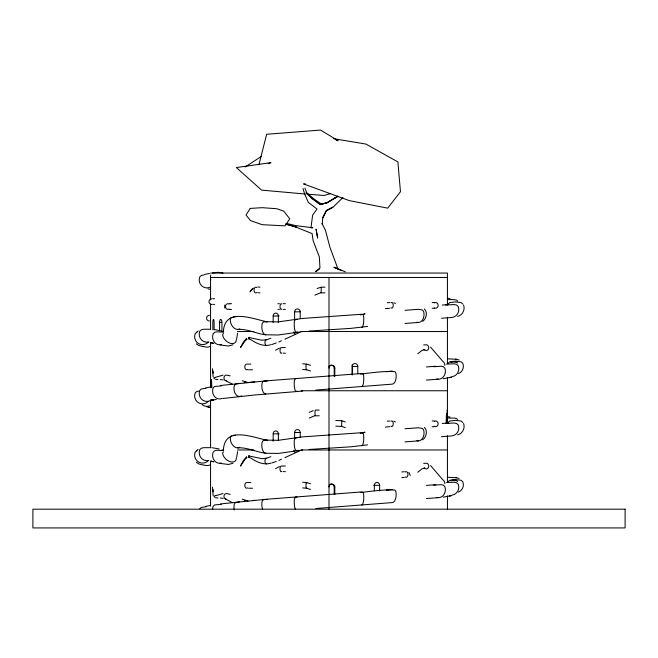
<?xml version="1.0" encoding="UTF-8"?>
<svg xmlns="http://www.w3.org/2000/svg" width="658" height="658" viewBox="0 0 658 658"><rect width="100%" height="100%" fill="white"/><g stroke="black" fill="none" stroke-linecap="round" stroke-linejoin="round"><path stroke-width="0.99" d="M246.618 338.204L243.279 342.316L240.499 347.572L245.278 340.63L247.095 339.199M246.618 456.644L243.279 460.756L240.499 466.012L245.278 459.07L247.095 457.639M237.579 333.269L236.658 338.919M237.579 451.709L236.658 457.359M223.375 331.739C224.625 306.76 253.075 319.179 267.321 321.828L264.269 321.828L262.97 322.313L262.106 323.769A7.978 3.989 -90 0 0 265.791 334.799L278.194 334.988L302.598 331.583M223.375 450.179C224.625 425.2 253.075 437.619 267.321 440.268L264.269 440.268L262.97 440.753L262.106 442.209A7.978 3.989 -90 0 0 265.791 453.239L278.194 453.428L302.598 450.023M321.252 292.514L314.894 295.138M224.682 305.123L224.682 307.96M259.013 164.442L266.663 134.265L320.553 130.07L338.113 140.722L336.164 140.244M212.485 368.702L213.134 377.001M212.485 487.142L213.134 495.441M315.437 415.445L309.211 418.06M223.457 333.384L222.618 334.577A7.978 5.116 41.6 0 0 229.716 343.114A7.978 5.116 41.6 0 0 236.337 339.577M223.457 451.824L222.618 453.017A7.978 5.116 41.6 0 0 229.716 461.554A7.978 5.116 41.6 0 0 236.337 458.017M231.377 317.386L230.366 318.793A7.978 5.634 68.6 0 0 233.162 327.19A7.978 5.634 68.6 0 0 239.833 328.86M231.377 435.826L230.366 437.233A7.978 5.634 68.6 0 0 233.162 445.63A7.978 5.634 68.6 0 0 239.833 447.3M249.415 338.533L248.617 338.821L248.617 337.439L261.802 340.235L266.457 339.791L270.857 338.237M249.415 456.973L248.617 457.261L248.617 455.879L261.802 458.675L266.457 458.231L270.857 456.677M249.826 291.913L253.379 288.097M329 366.391L329.255 366.07A2.903 2.903 0 0 1 329.855 365.609M250.591 290.869L252.285 288.878M417.74 353.782L421.901 350.467L424.714 349.48L423.744 349.809L426.392 350.5A2.846 2.336 -90 0 0 428.728 347.663A2.846 2.336 -90 0 0 426.392 344.817L423.694 344.948M417.74 472.222L421.901 468.907L424.714 467.92L423.744 468.249L426.392 468.94A2.846 2.336 -90 0 0 428.728 466.103A2.846 2.336 -90 0 0 426.392 463.257L423.694 463.388M422.658 321.359C426.343 318.85 427.93 312.205 424.369 308.989M422.658 439.799C426.343 437.29 427.93 430.645 424.369 427.429M342.908 197.556L333.104 207.122L326.278 210.725L322.765 217.724L326.541 210.461L332.8 207.245L326.278 210.725L322.724 218.185L322.206 224.197L322.083 223.63L325.496 230.423L329.872 247.095L337.595 267.938L338.714 269.607M199.769 508.831L201.438 507.376L205.905 506.783M196.429 332.397L198.132 330.949M196.429 450.837L198.132 449.389M196.939 332.183L195.212 333.639A7.978 7.978 0 0 0 208.224 342.333M196.939 450.623L195.212 452.079A7.978 7.978 0 0 0 208.224 460.773M448.049 304.029L449.776 302.573L455.418 301.923L461.061 302.573L462.788 304.029M448.049 363.249L449.776 361.793L455.418 361.143L461.061 361.793L462.788 363.249A7.978 7.978 0 0 1 458.47 373.67M448.049 422.469L449.776 421.013L455.418 420.363L461.061 421.013L462.788 422.469M448.049 481.689L449.776 480.233L455.418 479.583L461.061 480.233L462.788 481.689A7.978 7.978 0 0 1 458.47 492.11M316.202 271.335L319.36 269.089M360.263 314.911L365.067 313.767L364.121 313.932M360.263 374.131C371.425 372.765 383.746 370.956 395.03 371.663L395.894 373.119A7.978 3.989 -90 0 1 392.209 384.149L315.824 390.071M360.263 433.351L365.067 432.207L364.121 432.372M360.263 492.571C371.425 491.205 383.746 489.396 395.03 490.103L395.894 491.559A7.978 3.989 -90 0 1 392.209 502.589L315.824 508.511M245.146 167L261.497 156.324M275.529 350.237L279.428 348.123M275.529 468.677L279.428 466.563M337.776 196.142L327.001 202.804L320.183 204.539L311.958 198.379L306.192 192.778L311.958 198.379L320.183 204.539L327.232 202.615L337.842 196.364L327.001 202.804L319.837 204.457L320.43 204.432M315.297 271.705L319.977 267.979L319.327 256.883L313.134 240.705L312.106 233.582L295.195 226.829L285.408 224.115M284.955 339.174L299.925 332.315M284.955 457.614L299.925 450.755M309.211 412.377L313.274 410.65M278.86 341.963L281.484 340.778M278.86 460.403L281.484 459.218M268.258 163.653L270.981 162.641L236.362 167.56L261.571 190.121L305.156 194.011M317.033 288.492L321.162 287.217L325.011 287.151M271.984 344.488L276.27 342.966M271.984 462.928L276.27 461.406M215.446 377.33L223.087 375.126M215.446 495.77L223.087 493.566M457.606 316.424C462.484 315.33 465.379 309.647 463.561 305.016M457.606 434.864C462.484 433.77 465.379 428.087 463.561 423.456M232.973 344.792L228.474 346.026L220.052 344.948M232.973 463.232L228.474 464.466L220.052 463.388M330.16 193.715L324.254 195.459L307.163 194.168M211.547 400.319L213.677 399.825L210.823 400.434L216.301 399.447M449.34 377.618L451.561 377.124L443.253 378.72M449.34 496.058L451.561 495.564L443.253 497.16M433.597 366.728L441.123 366.243L443.369 366.728L444.866 368.184A7.978 6.909 -90 0 1 443.673 376.499A7.978 6.909 -90 0 1 436.69 378.942M433.597 485.168L441.123 484.683L443.369 485.168L444.866 486.624A7.978 6.909 -90 0 1 443.673 494.939A7.978 6.909 -90 0 1 436.69 497.382M212.592 272.963L217.757 272.313L222.922 272.963M205.551 387.949L210.593 386.97M205.551 506.389L210.593 505.41M209.491 273.465L204.523 274.444M367.567 326.409L350.714 328.383L309.087 331.032M367.567 444.849L350.714 446.823L309.087 449.472M203.939 274.945L201.438 275.431L199.769 276.886A7.978 7.707 -90 0 0 209.836 287.307M445.663 305.041L454.061 304.555L456.562 305.041L458.231 306.496A7.978 7.707 -90 0 1 451.108 317.526L441.485 318.266M446.494 364.104L454.061 363.775L456.562 364.261L458.231 365.716A7.978 7.707 -90 0 1 452.112 376.68M445.663 423.481L454.061 422.995L456.562 423.481L458.231 424.936A7.978 7.707 -90 0 1 451.108 435.966L441.485 436.706M446.494 482.544L454.061 482.215L456.562 482.701L458.231 484.156A7.978 7.707 -90 0 1 452.112 495.12M198.667 391.082L196.939 391.403L195.212 392.859A7.978 7.978 0 0 0 208.224 401.553M248.913 338.928L250.937 339.692C256.768 343.657 263.924 346.996 271.063 344.652M248.913 457.368L250.937 458.132C256.768 462.097 263.924 465.436 271.063 463.092M223.013 398.46L254.687 395.006L302.729 391.058M220.455 385.489L265.791 380.883L361.719 373.481L363.183 374.131L363.627 375.586A7.978 2.064 -90 0 1 361.719 386.616M220.455 503.929L265.791 499.323L361.719 491.921L363.183 492.571L363.627 494.026A7.978 2.064 -90 0 1 361.719 505.056M265.791 440.103L278.334 440.317L302.565 436.879L361.719 432.701L363.183 433.351L363.627 434.806A7.978 2.064 -90 0 1 361.719 445.836M387.949 371.507L386.567 371.671L392.209 371.013M387.949 489.947L386.567 490.111L392.209 489.453M385.366 308.66L389.775 308.232M385.366 427.1L389.775 426.672M254.687 381.87L247.515 382.528M252.894 500.475L254.687 500.31M387.266 302.77L389.775 302.54M418.389 322.461L404.999 323.448M387.266 421.21L389.775 420.98M418.389 440.901L404.999 441.888M401.824 471.95L404.292 471.72M401.824 477.634L404.292 477.404M442.283 305.049L448.164 304.555M442.283 423.489L448.164 422.995M239.611 383.351L235.622 384.001L234.396 385.456A7.978 5.642 -90 0 0 235.622 394.15A7.978 5.642 -90 0 0 241.766 395.877M239.611 501.791L235.622 502.441L234.396 503.896A7.978 5.642 -90 0 0 234.396 509.999M435.835 366.243L426.45 366.942M438.483 379.214L426.45 380.077M435.835 484.683L426.45 485.382M438.483 497.654L426.45 498.517M233.179 316.917L235.383 316.753M233.179 435.357L235.383 435.193M404.999 310.313L418.389 309.326L422.378 309.976L423.604 311.431A7.978 5.642 -90 0 1 422.633 319.747A7.978 5.642 -90 0 1 416.925 322.19M404.999 428.753L418.389 427.766L422.378 428.416L423.604 429.871A7.978 5.642 -90 0 1 422.633 438.187A7.978 5.642 -90 0 1 416.925 440.63M448.164 299.62L454.061 299.62L456.562 300.106L457.672 301.076M448.164 358.84L456.562 359.326M205.905 388.343L201.438 388.936L199.769 390.391A7.978 7.707 -90 0 0 211.588 399.768M448.164 418.06L454.061 418.06L456.562 418.546L457.672 419.516M448.164 477.28L456.562 477.766M237.703 329.444C247.359 328.679 256.291 333.779 265.791 334.799M237.703 447.884C247.359 447.119 256.291 452.219 265.791 453.239M335.794 420.47L341.815 420.75L345.302 421.967M335.794 426.154L341.815 426.433L345.302 427.651M210.56 273.054L447.44 273.054L447.44 305.008M447.44 277.47L210.56 277.47L210.56 299.908M432.199 302.54L434.305 302.54M229.387 303.7L231.55 303.7M277.915 303.7L279.428 303.7M283.154 303.7L285.366 303.7M432.199 308.224L434.305 308.224M229.387 309.383L231.55 309.383M277.915 309.383L279.428 309.383M283.154 309.383L285.366 309.383M294.62 320.199L294.62 311.834L300.204 311.834L300.221 318.34M273.169 322.51L273.169 316.005L279.165 316.005M219.575 322.371A2.903 1.176 -90 0 1 220.751 319.467A2.903 1.176 -90 0 1 221.935 322.371L221.935 330.744L219.575 330.744L219.575 322.371L221.606 322.371M221.935 331.533L223.671 331.533M237.448 331.533L253.865 331.533M301.167 331.533L447.44 331.533M250.821 364.104L246.742 364.104A2.846 1.941 -90 0 0 244.866 367.682A2.846 1.941 -90 0 0 247.712 369.409M352.046 365.017A2.903 2.838 -90 0 1 352.425 366.473L357.779 366.473L357.779 373.909M330.555 365.313A2.903 2.903 0 0 1 334.215 368.126L334.815 368.126L334.815 376.491M248.543 369.788L252.549 369.788M301.167 390.753L447.44 390.753M432.199 420.98L434.305 420.98M432.199 426.664L434.305 426.664M294.62 439.018L294.62 432.512L300.204 432.512L300.221 437.159M273.169 441.271L273.169 433.836L279.165 433.836M221.935 449.973L223.671 449.973M237.448 449.973L253.865 449.973M301.167 449.973L447.44 449.973M250.821 482.544L246.742 482.544A2.846 1.941 -90 0 0 244.866 486.122A2.846 1.941 -90 0 0 247.712 487.849M373.695 485.324L379.641 485.324L379.641 490.901M329.255 484.921A2.903 2.903 0 0 1 334.215 486.978L334.815 486.978L334.815 494.413M248.543 488.228L252.549 488.228M302.655 363.784L306.513 364.104L310.551 365.33M302.655 369.467L306.513 369.788L310.551 371.013M302.655 482.224L306.513 482.544L310.551 483.77M302.655 487.907L306.513 488.228L310.551 489.453M305.6 184.001L303.552 183.927L349.414 200.649L387.702 208.158L400.459 191.725L397.893 161.926L365.938 144.069L333.664 138.698M257.632 287.044L259.918 287.151M257.632 292.728L259.918 292.835M285.366 347.556L281.155 347.621A2.846 1.127 -90 0 0 280.061 351.199A2.846 1.127 -90 0 0 281.714 352.918M283.154 353.132L285.366 353.239M285.366 465.996L281.155 466.061A2.846 1.127 -90 0 0 280.061 469.639A2.846 1.127 -90 0 0 281.714 471.358M283.154 471.572L285.366 471.679M319.204 410.082L315.272 410.14L314.952 412.985L315.272 415.823L319.204 415.766M325.011 292.835L321.162 292.9L321.252 287.595M212.789 298.658L214.574 298.765M212.789 304.341L214.574 304.448M209.836 329.23L203.939 329.23L201.438 329.716L199.769 331.171A7.978 7.707 -90 0 0 208.89 341.93M209.836 447.67L203.939 447.67L201.438 448.156L199.769 449.611A7.978 7.707 -90 0 0 208.89 460.37M221.285 385.925L214.631 386.468L213.134 387.924A7.978 6.909 -90 0 0 214.631 396.618A7.978 6.909 -90 0 0 222.165 398.345M221.285 504.365L214.631 504.908L213.134 506.364A7.978 6.909 -90 0 0 212.608 509.415M265.791 321.663L278.334 321.877L302.565 318.439L361.719 314.261L363.183 314.911L363.627 316.366A7.978 2.064 -90 0 1 361.719 327.396M217.946 379.551L215.487 379.255M217.946 497.991L215.487 497.695M220.34 379.6L223.177 379.896M220.34 498.04L223.177 498.336M267.321 381.048L264.269 381.048L262.97 381.533L262.106 382.989A7.978 3.989 -90 0 0 265.791 394.019M211.835 447.687L219.254 448.978M267.321 499.488L264.269 499.488L262.97 499.973L262.106 501.429A7.978 3.989 -90 0 0 262.632 509.341M447.407 298.14L450.031 298.633M447.407 416.58L450.031 417.073M455.566 359.079L459.136 360M455.566 477.519L459.136 478.44M214.261 329.518L219.254 330.538M207.994 288.903L210.428 289.397M203.371 346.643L198.889 345.54L196.339 343.813M203.371 465.083L198.889 463.98L196.339 462.253M230.21 375.891L226.426 375.093A2.846 2.459 -90 0 0 223.967 377.931A2.846 2.459 -90 0 0 226.426 380.776M230.21 494.331L226.426 493.533A2.846 2.459 -90 0 0 223.967 496.371A2.846 2.459 -90 0 0 226.426 499.216M297.071 319.36L295.491 319.36L294.373 321.301A7.978 2.064 -90 0 0 294.817 329.995A7.978 2.064 -90 0 0 297.071 331.722M223.654 332.15L216.877 331.829L214.631 332.315L213.134 333.762A7.978 6.909 -90 0 0 214.327 342.078A7.978 6.909 -90 0 0 221.31 344.521M297.071 378.58L295.491 378.58L294.373 380.521A7.978 2.064 -90 0 0 294.817 389.215A7.978 2.064 -90 0 0 297.071 390.942M297.071 437.8L295.491 437.8L294.373 439.741A7.978 2.064 -90 0 0 294.817 448.435A7.978 2.064 -90 0 0 297.071 450.162M223.654 450.59L216.877 450.269L214.631 450.755L213.134 452.202A7.978 6.909 -90 0 0 214.327 460.518A7.978 6.909 -90 0 0 221.31 462.961M297.071 497.02L295.491 497.02L294.373 498.961A7.978 2.064 -90 0 0 295.491 509.382M208.66 407.228L210.519 407.631M206.439 406.734L210.453 407.615M213.587 343.311L210.831 342.686L213.768 343.402M210.979 461.159L213.587 461.751M242.267 380.727L248.066 382.553M242.267 499.167L248.066 500.993M210.831 461.126L213.768 461.842M286.658 223.407L295.532 225.604L312.805 227.767L310.963 227.791L312.632 215.141L317 209.022L308.339 202.401L304.465 193.46L303.034 188.558M285.794 224.082L296.281 226.985L295.697 226.78M214.985 377.338L213.825 378.029L214.598 378.827M214.985 495.778L213.924 496.074L214.598 497.267M248.913 337.332L249.415 337.727M248.913 455.772L249.415 456.167M393.895 302.77L395.458 303.47M393.895 421.21L395.458 421.91M334.346 267.354L340.959 270.216L333.861 267.23L345.384 271.869M225.201 380.39L232.381 384.198M225.201 498.83L232.381 502.638M321.811 204.457L313.233 198.379L306.751 192.778L304.868 188.122M456.562 361.982L457.647 363.084M456.562 480.422L457.647 481.524M430.538 347.087L442.908 361.456A4.581 4.252 -62.6 0 1 444.833 365.371M430.538 465.527L442.908 479.896A4.581 4.252 -62.6 0 1 444.833 483.811M408.865 472.329L410.279 475.463M447.095 410.107L447.3 421.383M341.815 420.75L341.658 426.055M213.003 370.947L213.225 373.234M213.003 489.387L213.225 491.674M447.44 317.255L447.44 363.183M447.44 377.478L447.44 423.423M447.44 435.678L447.44 481.623M447.44 495.918L447.44 509.193M446.848 422.971L446.494 413.561L446.132 422.971M374.328 490.901L374.328 485.324A2.903 2.657 -90 0 1 376.985 482.421A2.903 2.657 -90 0 1 379.641 485.324M352.425 366.473L352.425 374.838M352.104 374.838L352.104 366.473A2.903 2.838 -90 0 1 354.942 363.561A2.903 2.838 -90 0 1 357.779 366.473M334.215 368.126L334.215 376.491M334.215 486.978L334.215 494.413M329 277.47L329 509.193M278.359 322.51L278.359 316.005A2.903 2.599 -90 0 0 275.768 313.093A2.903 2.599 -90 0 0 273.169 316.005M278.359 440.342L278.359 433.836A2.903 2.599 -90 0 0 275.768 430.932A2.903 2.599 -90 0 0 273.169 433.836M214.113 329.814L214.113 322.371A2.903 0.633 -90 0 0 213.472 319.467A2.903 0.633 -90 0 0 212.838 322.371L212.838 329.814M211.843 387.702L211.489 379.724L211.128 387.702M210.56 303.988L210.56 329.494M210.56 342.76L210.56 387.685M210.56 399.941L210.56 447.925M210.56 461.2L210.56 506.125M294.62 311.834A2.903 2.805 -90 0 1 297.416 308.923A2.903 2.805 -90 0 1 300.221 311.834M329 368.126A2.903 2.903 0 0 1 331.903 365.215A2.903 2.903 0 0 1 334.815 368.126M294.62 432.512A2.903 2.805 -90 0 1 297.416 429.6A2.903 2.805 -90 0 1 300.221 432.512M329 486.978A2.903 2.903 0 0 1 331.903 484.074A2.903 2.903 0 0 1 334.815 486.978M295.376 334.124A4.581 1.308 79.7 0 1 293.846 331.862M266.457 345.475A2.846 1.497 -90 0 1 264.952 342.629A2.846 1.497 -90 0 1 266.457 339.791M210.766 279.79A7.978 7.304 -90 0 1 210.766 275.151M391.017 302.836A2.846 1.481 -90 0 1 393.237 305.304A2.846 1.481 -90 0 1 391.017 307.763M434.37 302.919A2.846 2.517 -90 0 1 438.154 305.386A2.846 2.517 -90 0 1 434.37 307.845M281.714 309.005A2.846 1.127 -90 0 1 280.02 306.546A2.846 1.127 -90 0 1 281.714 304.078M256.612 292.514A2.846 1.727 -90 0 1 254.021 290.055A2.846 1.727 -90 0 1 256.612 287.595M229.05 309.005A2.846 2.385 -90 0 1 225.464 306.546A2.846 2.385 -90 0 1 229.05 304.078M211.786 304.514A2.846 2.764 -90 0 1 209.014 301.668A2.846 2.764 -90 0 1 211.786 298.831M209.417 320.997A2.846 2.821 -90 0 1 206.587 318.159A2.846 2.821 -90 0 1 209.417 315.314M306.784 369.409A2.846 0.535 -90 0 1 305.986 366.95A2.846 0.535 -90 0 1 306.784 364.483M244.11 382.643A4.581 3.191 -76.1 0 1 245.804 382.035M450.607 362.328A4.581 4.442 -46.5 0 1 455.114 362.328M451.873 362.319A4.581 4.565 -71 0 1 453.37 361.777M454.941 361.777A4.581 4.565 -71 0 1 456.438 362.328M209.836 346.527A7.978 7.707 -90 0 1 203.939 346.527M295.376 452.564A4.581 1.308 79.7 0 1 293.846 450.302M266.457 463.915A2.846 1.497 -90 0 1 264.952 461.069A2.846 1.497 -90 0 1 266.457 458.231M209.836 405.747A7.978 7.707 -90 0 1 202.195 404.703M405.238 472.016A2.846 1.818 -90 0 1 407.968 474.484A2.846 1.818 -90 0 1 405.238 476.943M391.017 421.276A2.846 1.481 -90 0 1 393.237 423.744A2.846 1.481 -90 0 1 391.017 426.203M434.37 421.359A2.846 2.517 -90 0 1 438.154 423.826A2.846 2.517 -90 0 1 434.37 426.285M306.784 487.849A2.846 0.535 -90 0 1 305.986 485.39A2.846 0.535 -90 0 1 306.784 482.923M244.11 501.083A4.581 3.191 -76.1 0 1 245.804 500.475M450.607 480.768A4.581 4.442 -46.5 0 1 455.114 480.768M451.873 480.759A4.581 4.565 -71 0 1 453.37 480.217M454.941 480.217A4.581 4.565 -71 0 1 456.438 480.768M209.836 464.967A7.978 7.707 -90 0 1 203.939 464.967M250.27 208.397L246.01 214.993L250.451 220.578L262.164 224.682L285.004 225.859L289.791 218.777L283.639 211.062L276.821 208.734L262.303 207.673L250.27 208.397M625.1 509.193L32.9 509.193L32.9 527.93L625.1 527.93L625.1 509.193M317.633 237.925L316.087 229.272L317.633 237.925"/></g></svg>
